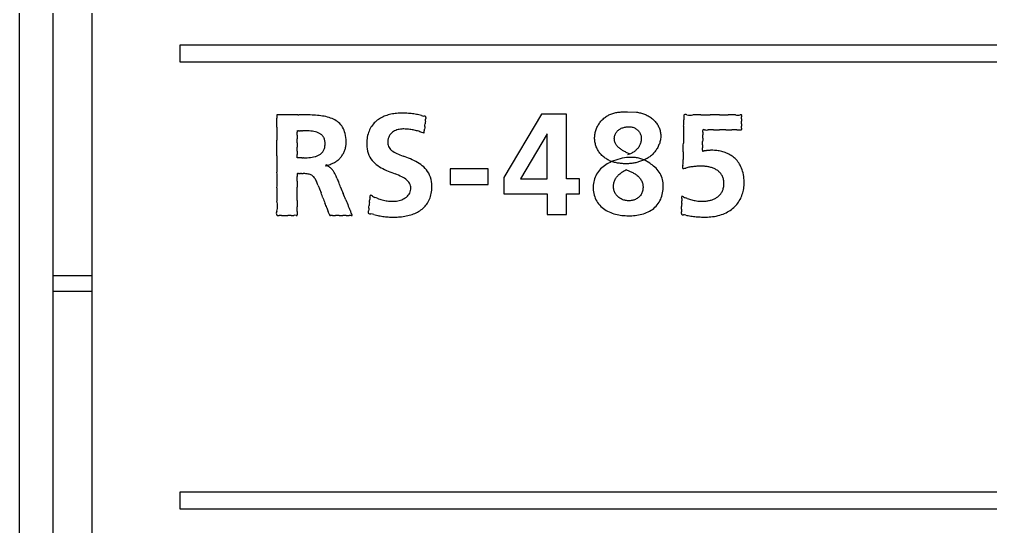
# Model space of a CAD drawing. Extents: x 147 to 432, y 261 to 358.
# Drawn here: x 178.01 to 195.39, y 318.01 to 327.09 of the extents above; entities that cross this region are included whole.
import ezdxf

# ---------------------------------------------------------------- set-up
doc = ezdxf.new("R2010")
doc.units = 0
doc.header["$MEASUREMENT"] = 0
doc.layers.get('0').update_dxf_attribs({"linetype": 'CONTINUOUS'})

msp = doc.modelspace()

# ---------------------------------------------------------------- linework, layer by layer
at = {"color": 7, "linetype": 'Continuous'}
for p, q in [((210.87939, 326.6288), (180.8795, 326.6288)), ((180.8795, 326.6288), (180.8795, 326.32873)), ((180.8795, 326.32873), (210.87939, 326.32873)), ((188.886756, 325.436771), (189.050434, 325.428585)), ((182.61565, 325.38047), (182.61565, 325.320728)), ((182.628573, 325.38047), (182.61565, 325.38047)), ((182.950434, 325.38047), (182.628573, 325.38047)), ((187.35066, 325.39438), (186.67766, 324.25991)), ((187.79938, 325.39438), (187.35066, 325.39438)), ((187.79938, 324.23665), (187.79938, 325.39438)), ((182.97653, 325.094381), (182.977919, 325.09694)), ((185.24788, 325.05043), (185.251979, 325.086629)), ((190.909206, 325.11227), (190.93228, 325.11227)), ((190.93228, 325.11227), (190.93228, 325.121193)), ((187.45384, 325.042641), (186.975703, 324.23665)), ((187.45384, 324.23665), (187.45384, 325.042641)), ((188.93782, 324.67979), (188.865276, 324.709583)), ((182.97653, 324.61204), (182.97653, 324.627336)), ((183.059862, 324.61204), (182.97653, 324.61204)), ((189.286622, 324.515162), (189.185106, 324.573983)), ((186.39406, 324.41619), (185.71589, 324.41619)), ((185.71589, 324.41619), (185.71589, 324.13249)), ((186.39406, 324.13249), (186.39406, 324.41619)), ((188.8566, 324.40075), (188.923449, 324.375027)), ((186.67766, 324.25991), (186.67766, 323.96845)), ((186.975703, 324.23665), (187.45384, 324.23665)), ((188.02883, 324.23665), (187.79938, 324.23665)), ((188.02883, 323.96845), (188.02883, 324.23665)), ((183.375049, 324.058948), (183.404615, 323.982196)), ((185.71589, 324.13249), (186.39406, 324.13249)), ((186.67766, 323.96845), (187.45384, 323.96845)), ((187.45384, 323.96845), (187.45384, 323.59466)), ((187.79938, 323.59466), (187.79938, 323.96845)), ((187.79938, 323.96845), (188.02883, 323.96845)), ((187.45384, 323.59466), (187.79938, 323.59466)), ((178.60553, 322.50368), (179.30553, 322.50368)), ((178.60553, 322.2249), (179.30553, 322.2249)), ((210.87939, 318.62877), (180.8795, 318.62877)), ((180.8795, 318.62877), (180.8795, 318.32871)), ((180.8795, 318.32871), (210.87939, 318.32871))]:
    msp.add_line(p, q, dxfattribs=at)
for points in [[(179.30553, 284.67725), (179.30553, 340.35044)], [(178.00553, 280.77723), (178.00553, 340.17723)], [(178.60553, 340.17723), (178.60553, 280.77723)], [(188.60441, 324.54472), (188.587316, 324.552246), (188.569908, 324.560482), (188.553245, 324.568924), (188.53754, 324.577438), (188.521396, 324.586832), (188.505567, 324.596748), (188.490089, 324.607202), (188.475, 324.61821), (188.460342, 324.629787), (188.445994, 324.642084), (188.432331, 324.654819), (188.419226, 324.668127), (188.406937, 324.681742), (188.395047, 324.696146), (188.383818, 324.711072), (188.373274, 324.726488), (188.363431, 324.742362), (188.354298, 324.758655), (188.345877, 324.775326), (188.338165, 324.792338), (188.33116, 324.809652), (188.324867, 324.827238), (188.319408, 324.844655), (188.31454, 324.862687), (188.310409, 324.880902), (188.307032, 324.899272), (188.304427, 324.917768), (188.302673, 324.935626), (188.301651, 324.954276), (188.30147, 324.972952), (188.302129, 324.991618), (188.303613, 325.010237), (188.305882, 325.028614), (188.308959, 325.047036), (188.312809, 325.065313), (188.317411, 325.083415), (188.322745, 325.101315), (188.328791, 325.118987), (188.335527, 325.136408), (188.343049, 325.153805), (188.351117, 325.170651), (188.359816, 325.187179), (188.369128, 325.203371), (188.379444, 325.219828), (188.389958, 325.235266), (188.401041, 325.250301), (188.412682, 325.264907), (188.424871, 325.279059), (188.437598, 325.292731), (188.450852, 325.30589), (188.464624, 325.318507), (188.478464, 325.330191), (188.493225, 325.341635), (188.508469, 325.352427), (188.524182, 325.362525), (188.540344, 325.371885), (188.556932, 325.380468), (188.574261, 325.388431), (188.591562, 325.395469), (188.609139, 325.401785), (188.626949, 325.407415), (188.64495, 325.412397), (188.663109, 325.416773), (188.681394, 325.420585), (188.69978, 325.423876), (188.718142, 325.426671), (188.736669, 325.429045), (188.755243, 325.43102), (188.773852, 325.432633), (188.792486, 325.433925), (188.811138, 325.434928), (188.829802, 325.435676), (188.848473, 325.436212), (188.867149, 325.436575), (188.886756, 325.436771)], [(189.050434, 325.428585), (189.06854, 325.425869), (189.086569, 325.422681), (189.104508, 325.419021), (189.122342, 325.414876), (189.140052, 325.410236), (189.157623, 325.405089), (189.175033, 325.399424), (189.192262, 325.39323), (189.209285, 325.386492), (189.226079, 325.3792), (189.242615, 325.371342), (189.258996, 325.362834), (189.274924, 325.353806), (189.290499, 325.344184), (189.305687, 325.33396), (189.32045, 325.323133), (189.334751, 325.311703), (189.348555, 325.299676), (189.361836, 325.287075), (189.374577, 325.273927), (189.386756, 325.260259), (189.398354, 325.246093), (189.409348, 325.231453), (189.419713, 325.216362), (189.429425, 325.200842), (189.438454, 325.184916), (189.446772, 325.168607), (189.454346, 325.15194), (189.461144, 325.134941), (189.46713, 325.11764), (189.472267, 325.100068), (189.47652, 325.082261), (189.479853, 325.064259), (189.482259, 325.046111), (189.48371, 325.028667), (189.484363, 325.010086), (189.484125, 324.991485), (189.483016, 324.972905), (189.481061, 324.954386), (189.47828, 324.935967), (189.474695, 324.917689), (189.470328, 324.899593), (189.4652, 324.881719), (189.459401, 324.864275), (189.452909, 324.847099), (189.44575, 324.830202), (189.437951, 324.813594), (189.429537, 324.797286), (189.420533, 324.78129), (189.410964, 324.765617), (189.400857, 324.750278), (189.390236, 324.735285), (189.379125, 324.720651), (189.367574, 324.706447), (189.355534, 324.692654), (189.342996, 324.679312), (189.329955, 324.666463), (189.316078, 324.653865), (189.302009, 324.64215), (189.287437, 324.631067), (189.272392, 324.620635), (189.256936, 324.610823), (189.241126, 324.60159), (189.225013, 324.592897), (189.208642, 324.584699), (189.192053, 324.576953), (189.175279, 324.569615), (189.158349, 324.562646), (189.141274, 324.556041), (189.124058, 324.549809), (189.106708, 324.543961), (189.089231, 324.538503), (189.071635, 324.533445), (189.053927, 324.528792), (189.036117, 324.52455), (189.018212, 324.520724), (189.000223, 324.517319), (188.982159, 324.514336), (188.964029, 324.511777), (188.945845, 324.509642), (188.927617, 324.507932), (188.909353, 324.506643), (188.891955, 324.505806), (188.873652, 324.505332), (188.855343, 324.505268), (188.837038, 324.505608), (188.818744, 324.506348), (188.80047, 324.507478), (188.782223, 324.50899), (188.764012, 324.510878), (188.745842, 324.513131), (188.72772, 324.515742), (188.709652, 324.518702), (188.691643, 324.521998), (188.673696, 324.525618), (188.655813, 324.529548), (188.637999, 324.533784), (188.620262, 324.538328), (188.60441, 324.54267)], [(188.865276, 324.709583), (188.851967, 324.716106), (188.838555, 324.72304), (188.825543, 324.730136), (188.812401, 324.737692), (188.799725, 324.745371), (188.786784, 324.75363), (188.774483, 324.761896), (188.76239, 324.770465), (188.750551, 324.779381), (188.739022, 324.788694), (188.727865, 324.798449), (188.717154, 324.808691), (188.706973, 324.81946), (188.697417, 324.830786), (188.688594, 324.842692), (188.680615, 324.855178), (188.673593, 324.868226), (188.667613, 324.881783), (188.662681, 324.895757), (188.658793, 324.910055), (188.656086, 324.923755), (188.654217, 324.938642), (188.65344, 324.95363), (188.653773, 324.968617), (188.655239, 324.983499), (188.657857, 324.998173), (188.661647, 325.012539), (188.666613, 325.026499), (188.672698, 325.040009), (188.679885, 325.053113), (188.687968, 325.065532), (188.697023, 325.077454), (188.706793, 325.088595), (188.717303, 325.099041), (188.728572, 325.108817), (188.740395, 325.11775), (188.752782, 325.125884), (188.76566, 325.133215), (188.77865, 325.139612), (188.792981, 325.14566), (188.807683, 325.150897), (188.822708, 325.155354), (188.838007, 325.159057), (188.853533, 325.162035), (188.868196, 325.164184), (188.882934, 325.165741), (188.897723, 325.166708), (188.912539, 325.167046), (188.927355, 325.166709), (188.942137, 325.165646), (188.956841, 325.163801), (188.970699, 325.161272), (188.985582, 325.157601), (189.000122, 325.152937), (189.014259, 325.147227), (189.027929, 325.140422), (189.040627, 325.132785), (189.052709, 325.124206), (189.064135, 325.114771), (189.07487, 325.104556), (189.08488, 325.09363), (189.093566, 325.082812), (189.102077, 325.070681), (189.109757, 325.058008), (189.116561, 325.044844), (189.122439, 325.031241), (189.127258, 325.017501), (189.131138, 325.0032), (189.133987, 324.988658), (189.135824, 324.973954), (189.13668, 324.95916), (189.136577, 324.944157), (189.135554, 324.929373), (189.133646, 324.914677), (189.130887, 324.900117), (189.127176, 324.88528), (189.12277, 324.871131), (189.117589, 324.857246), (189.111652, 324.843668), (189.104994, 324.830428), (189.097589, 324.817441), (189.089607, 324.804954), (189.081026, 324.792871), (189.071884, 324.781207), (189.062216, 324.769975), (189.051696, 324.758825), (189.041052, 324.748513), (189.02997, 324.738673), (189.018465, 324.729331), (189.006673, 324.720597), (188.99438, 324.712319), (188.981727, 324.704602), (188.968745, 324.697455), (188.955464, 324.690879), (188.941262, 324.684596), (188.927471, 324.67917), (188.913479, 324.674285), (188.899317, 324.669916), (188.89198, 324.66787)], [(188.60441, 324.54267), (188.57744, 324.530141), (188.550971, 324.516583), (188.525067, 324.501977), (188.499803, 324.486288), (188.475378, 324.469562), (188.451673, 324.451606), (188.428921, 324.432458), (188.407262, 324.412083), (188.38686, 324.390463), (188.367878, 324.367575), (188.350513, 324.343437), (188.334948, 324.318102), (188.321241, 324.291716), (188.309376, 324.26445), (188.299324, 324.236465), (188.291055, 324.207902), (188.284535, 324.178889), (188.279735, 324.149543), (188.276634, 324.119968), (188.275215, 324.090265), (188.275477, 324.060529), (188.277441, 324.030858), (188.281124, 324.00135), (188.286393, 323.972803), (188.293513, 323.943931), (188.302475, 323.915276), (188.313101, 323.887503), (188.325447, 323.860452), (188.33949, 323.834241), (188.355207, 323.808998), (188.372576, 323.784864), (188.391573, 323.761989), (188.41216, 323.740534), (188.434204, 323.720579), (188.457517, 323.70212), (188.482715, 323.684615), (188.508083, 323.669099), (188.534244, 323.65496), (188.561079, 323.642145), (188.588486, 323.630604), (188.616379, 323.620291), (188.644684, 323.611169), (188.673335, 323.603197), (188.702269, 323.596326), (188.731432, 323.590501), (188.760776, 323.585665), (188.790257, 323.581756), (188.819841, 323.578712), (188.849496, 323.57647), (188.879603, 323.574953), (188.90957, 323.57416), (188.939531, 323.574128), (188.969456, 323.574933), (188.999319, 323.576645), (189.029092, 323.579339), (189.058746, 323.583086), (189.088253, 323.587958), (189.117585, 323.59403), (189.146715, 323.601373), (189.175614, 323.61006), (189.203664, 323.619935), (189.231219, 323.631119), (189.258202, 323.64362), (189.284525, 323.657455), (189.310091, 323.672644), (189.334784, 323.689212), (189.358475, 323.707184), (189.381015, 323.726579), (189.402237, 323.747407), (189.421959, 323.76966), (189.439642, 323.792811), (189.455924, 323.817691), (189.470443, 323.843641), (189.483245, 323.87048), (189.494393, 323.898047), (189.504198, 323.926996), (189.512202, 323.955636), (189.518756, 323.984642), (189.523916, 324.013929), (189.527666, 324.04343), (189.529932, 324.073081), (189.530638, 324.102809), (189.529668, 324.133116), (189.526976, 324.16273), (189.522486, 324.192125), (189.51613, 324.221173), (189.507861, 324.249735), (189.49769, 324.277677), (189.485691, 324.304884), (189.471983, 324.331145), (189.456519, 324.356543), (189.439395, 324.380852), (189.420655, 324.403939), (189.400353, 324.425664), (189.378931, 324.445801), (189.356181, 324.464951), (189.332595, 324.483066), (189.308399, 324.500356), (189.286622, 324.515162)], [(188.923449, 324.375027), (188.938498, 324.368478), (188.95321, 324.361789), (188.967802, 324.354816), (188.982451, 324.347416), (188.996708, 324.339765), (189.010766, 324.331716), (189.024754, 324.323133), (189.038314, 324.31418), (189.051674, 324.304648), (189.06464, 324.294589), (189.077808, 324.283382), (189.089761, 324.272138), (189.101102, 324.260277), (189.111742, 324.247784), (189.121976, 324.2341), (189.13092, 324.220342), (189.138952, 324.206032), (189.146192, 324.190829), (189.152215, 324.175566), (189.157182, 324.159926), (189.161117, 324.143995), (189.164058, 324.127851), (189.166053, 324.111562), (189.167152, 324.095188), (189.167386, 324.078779), (189.166722, 324.062382), (189.16519, 324.04666), (189.162619, 324.030453), (189.158789, 324.013685), (189.153773, 323.997366), (189.147754, 323.982101), (189.140244, 323.966861), (189.131861, 323.952894), (189.122392, 323.939578), (189.111918, 323.926948), (189.100518, 323.915043), (189.088271, 323.903903), (189.075258, 323.893569), (189.061558, 323.884085), (189.047252, 323.875493), (189.032421, 323.867837), (189.017148, 323.861163), (189.001724, 323.855562), (188.985982, 323.850925), (188.969989, 323.84725), (188.953806, 323.844529), (188.937492, 323.842753), (188.921103, 323.841911), (188.904693, 323.841991), (188.887945, 323.843013), (188.871646, 323.844922), (188.855475, 323.847719), (188.839481, 323.851394), (188.823712, 323.855937), (188.808217, 323.861341), (188.793045, 323.867595), (188.778246, 323.874688), (188.763145, 323.88303), (188.749268, 323.89179), (188.735923, 323.901339), (188.723166, 323.911663), (188.711144, 323.922664), (188.699755, 323.934477), (188.689158, 323.947006), (188.679777, 323.959707), (188.670952, 323.973541), (188.663144, 323.987973), (188.656421, 324.00294), (188.650794, 324.018354), (188.646239, 324.034119), (188.642729, 324.050149), (188.640283, 324.06598), (188.638755, 324.082319), (188.638193, 324.09872), (188.638577, 324.115126), (188.639893, 324.131483), (188.64213, 324.14774), (188.645283, 324.163845), (188.649353, 324.179743), (188.654342, 324.195376), (188.66026, 324.210681), (188.666996, 324.225346), (188.675176, 324.240448), (188.683758, 324.254012), (188.693132, 324.266958), (188.703224, 324.279317), (188.71396, 324.291121), (188.725266, 324.3024), (188.737067, 324.313188), (188.74929, 324.323515), (188.76186, 324.333412), (188.774704, 324.342913), (188.787748, 324.352046), (188.801408, 324.361143), (188.815297, 324.369887), (188.829316, 324.378165), (188.8437, 324.386068), (188.858339, 324.393486), (188.87345, 324.40048)]]:
    msp.add_lwpolyline(points, dxfattribs=at)
msp.add_lwpolyline([(189.185106, 324.573983, 0.019993), (189.14815, 324.588909, 0.0206), (189.110099, 324.60078, 0.018651), (189.071231, 324.609624, 0.017053), (189.03183, 324.615684, 0.015846), (188.992115, 324.619141, 0.014629), (188.952263, 324.620173, 0.013593), (188.912415, 324.618958, 0.012708), (188.872685, 324.615651), (188.833167, 324.610387), (188.793938, 324.60328), (188.755423, 324.594514), (188.716013, 324.583716), (188.678051, 324.571539), (188.640376, 324.557662), (188.60441, 324.54267)], format="xyb", dxfattribs=at)
for centre, radius, start, end in [((184.840489, 324.537056), 0.874021, 93.847538, 100.566598), ((184.854747, 324.286734), 1.124738, 89.341997, 93.716556), ((184.853862, 323.842755), 1.568704, 87.66905, 89.495921), ((184.853757, 323.81703), 1.594412, 85.930693, 87.702881), ((184.862677, 323.943579), 1.467549, 84.028233, 85.927442), ((184.863044, 323.952238), 1.458899, 82.121691, 84.007193), ((-1184.233937, 325.240501), 1366.849589, 359.996637, 0.003363), ((182.969193, -5.394708), 330.775179, 89.996751, 90.003249), ((182.996288, 376.695419), 51.31495, 269.990693, 270.009307), ((183.044057, 305.853188), 19.527322, 89.7957, 90.115704), ((183.103957, 321.720513), 3.659885, 87.812287, 89.84769), ((183.175927, 323.573479), 1.805524, 83.78904, 87.849843), ((183.257506, 324.309839), 1.064661, 77.260509, 83.866184), ((183.346632, 324.698707), 0.665712, 67.394382, 77.362057), ((183.429881, 324.897903), 0.449821, 53.445766, 67.430692), ((183.479229, 324.967626), 0.364427, 36.047389, 53.149291), ((184.697309, 324.907545), 0.472098, 127.334247, 138.98065), ((184.734306, 324.858172), 0.533793, 116.947935, 127.277792), ((184.778717, 324.770775), 0.631826, 108.051149, 116.946346), ((184.818655, 324.648651), 0.760315, 100.491319, 108.060946), ((184.900991, 324.212728), 1.195667, 79.939902, 82.211975), ((184.688662, 323.097768), 2.330619, 78.436314, 79.588302), ((185.075179, 324.933055), 0.455231, 73.955929, 79.79263), ((185.281383, 325.576895), 0.221447, 248.71449, 260.612384), ((185.252236, 325.31809), 0.040922, 44.473507, 99.811563), ((189.678751, 324.742805), 4.437408, 173.237706, 173.840703), ((184.199976, 325.406919), 1.081548, 352.476665, 354.601744), ((185.513181, 325.292921), 0.236771, 170.043596, 177.034813), ((185.24435, 325.344426), 0.03716, 343.478513, 3.599896), ((184.513116, 325.334041), 5.383795, 358.311708, 359.544528), ((190.94939, 325.307783), 1.052779, 176.956029, 180.900207), ((189.941106, 325.363994), 0.043011, 157.476197, 180.406877), ((189.927686, 325.33266), 0.054571, 61.176327, 118.823673), ((190.006974, 325.691722), 0.315728, 260.340215, 279.659785), ((190.131483, 323.976145), 1.406146, 87.08411, 92.91589), ((190.284979, 330.699859), 5.320021, 269.117203, 270.882797), ((190.451231, 315.14774), 10.233077, 89.528076, 90.471924), ((190.614003, 329.963715), 4.583917, 269.018912, 270.981088), ((190.757064, 324.232143), 1.150141, 86.781494, 93.218506), ((190.864181, 325.614912), 0.238271, 259.714783, 280.285217), ((190.919326, 325.357329), 0.02635, 60.555156, 118.573248), ((191.110135, 325.356062), 0.178321, 175.856705, 184.143295), ((194.292126, 325.286178), 3.359912, 179.641799, 180.358201), ((190.905421, 325.374611), 0.02745, 348.090302, 11.909698), ((190.11478, 325.325181), 0.817698, 358.738828, 1.261172), ((177.936974, 325.243265), 12.995324, 359.90341, 0.09659), ((577.576861, 325.043768), 394.961228, 179.983099, 180.016901), ((183.030576, 325.081128), 0.055647, 166.222451, 193.777549), ((182.669308, 325.043064), 0.308223, 355.382726, 4.617274), ((182.981797, 325.088087), 0.009665, 66.343538, 113.656462), ((182.99221, 325.145472), 0.04897, 262.330277, 277.669723), ((183.007082, 324.885746), 0.211359, 87.73965, 92.26035), ((183.024697, 325.941964), 0.845075, 269.370867, 270.629133), ((183.043341, 321.878533), 3.218421, 89.833283, 90.166717), ((183.061299, 337.102378), 12.005441, 269.958989, 270.041011), ((183.076857, 262.324956), 62.771985, 89.993643, 90.006357), ((183.088299, 295.561159), 29.535781, 89.991313, 90.008687), ((183.093254, 321.635159), 3.461781, 89.776494, 90.00789), ((183.1027, 323.535611), 1.561308, 87.7173, 89.85106), ((183.12786, 324.152065), 0.944341, 84.249043, 87.752883), ((183.161657, 324.482851), 0.611833, 79.042164, 84.294127), ((183.200917, 324.683049), 0.407823, 71.591726, 79.110838), ((183.241943, 324.805298), 0.278874, 61.241119, 71.657859), ((183.459816, 324.957976), 0.385818, 18.071836, 35.509579), ((183.302253, 324.910298), 0.550409, 3.289814, 17.7022), ((184.714911, 324.904114), 0.48861, 151.590302, 163.895777), ((184.685958, 324.918748), 0.456182, 139.106598, 151.476764), ((184.813844, 324.898949), 0.214212, 127.10773, 139.021098), ((184.831422, 324.875285), 0.243689, 116.709338, 127.046955), ((184.852184, 324.834164), 0.289755, 108.039342, 116.722042), ((184.870103, 324.779426), 0.347351, 100.840956, 108.053708), ((184.877713, 324.743539), 0.384029, 94.540045, 100.949061), ((184.884423, 324.634434), 0.493327, 89.500153, 94.313913), ((184.883891, 324.335319), 0.792437, 86.662142, 89.650318), ((184.878572, 324.219671), 0.9082, 84.144716, 86.751979), ((184.878954, 324.226959), 0.900911, 81.494284, 84.121574), ((184.875286, 324.201635), 0.9265, 78.949364, 81.501566), ((184.872981, 324.189904), 0.938455, 76.433154, 78.948569), ((184.870629, 324.180047), 0.948589, 73.952405, 76.43468), ((184.869291, 324.175356), 0.953467, 71.491957, 73.953056), ((184.869972, 324.17728), 0.951426, 69.038613, 71.494089), ((184.870437, 324.17861), 0.950018, 66.590433, 69.036103), ((-38.430488, 350.436402), 225.114321, 353.534297, 353.544112), ((248.231126, 318.016628), 63.374716, 173.518444, 173.559965), ((168.223825, 327.124442), 17.149328, 353.457955, 353.620454), ((221.588173, 324.510404), 31.700576, 178.797951, 179.058285), ((192.344261, 325.004664), 2.10735, 178.191733, 179.496643), ((189.796362, 325.095884), 0.44229, 356.795691, 0.892685), ((190.264543, 325.105651), 0.026103, 165.310911, 186.326159), ((190.253941, 325.087052), 0.029163, 59.849631, 120.150369), ((190.301903, 325.295905), 0.186632, 259.717487, 280.282513), ((190.381753, 324.258717), 0.85482, 86.879291, 93.120709), ((190.482603, 328.623948), 3.512098, 269.113898, 270.886102), ((190.593564, 311.528554), 13.583835, 89.761065, 90.238935), ((190.703747, 375.33463), 50.222389, 269.938924, 270.061076), ((190.802264, 146.661585), 178.450691, 89.985558, 90.014442), ((190.878225, 942.738805), 617.626535, 269.997126, 270.002874), ((238.978841, 325.200653), 48.046566, 179.97531, 180.02469), ((20.212743, 325.162552), 170.719538, 359.994162, 0.005838), ((781.800918, 325.133175), 590.868638, 179.998838, 180.001162), ((71.443713, 324.788556), 111.172024, 359.928514, 0.071486), ((184.339789, 324.985384), 1.363655, 178.618861, 181.381139), ((177.455925, 324.915094), 5.520732, 359.611621, 0.388379), ((183.277245, 324.869805), 0.20534, 47.639697, 61.216612), ((183.295292, 324.890825), 0.17765, 31.627316, 47.372768), ((183.282768, 324.884581), 0.191592, 15.509779, 31.253032), ((183.212819, 324.866545), 0.26382, 1.993811, 15.222097), ((183.291974, 324.898916), 0.561429, 354.57849, 4.389321), ((184.835046, 324.864361), 0.613629, 174.259136, 188.741977), ((184.83203, 324.872725), 0.609844, 164.114626, 175.012711), ((184.788301, 324.882553), 0.190215, 175.194907, 200.42206), ((184.866937, 324.884455), 0.26855, 164.889362, 177.004941), ((184.827976, 324.895192), 0.228136, 152.307434, 164.941867), ((184.807506, 324.905025), 0.205443, 139.141179, 152.082776), ((217.824529, 324.43025), 27.939118, 178.767081, 179.089155), ((187.933935, 324.918172), 2.300672, 358.085583, 359.602793), ((197.406397, 324.788856), 7.172741, 178.593986, 179.09439), ((183.146224, 325.137063), 7.091683, 358.608533, 359.079843), ((204.159525, 324.839199), 21.18303, 179.895939, 180.104061), ((459.017372, 324.698618), 276.040844, 179.993759, 180.006241), ((105.040154, 324.764705), 77.936384, 359.973519, 0.026481), ((183.275082, 324.838582), 0.200263, 305.746993, 320.054023), ((183.280704, 324.832548), 0.192082, 320.357241, 335.841532), ((183.244368, 324.847291), 0.231274, 336.192939, 350.495635), ((183.168686, 324.860827), 0.308153, 350.336921, 2.770712), ((183.446265, 324.880604), 0.405326, 327.376711, 336.467811), ((183.43501, 324.885233), 0.417493, 336.502108, 345.445394), ((183.415657, 324.89028), 0.437494, 345.44251, 354.173979), ((184.67391, 324.839121), 0.450529, 188.683895, 208.564856), ((184.782414, 324.894282), 0.189241, 204.37507, 232.37612), ((184.933272, 325.084725), 0.432186, 231.948663, 246.303651), ((191.268884, 324.62488), 1.386075, 176.084423, 181.771813), ((184.219164, 324.903013), 5.66985, 358.14552, 359.710716), ((190.250539, 324.738628), 0.02162, 151.957625, 205.730751), ((190.23451, 324.749003), 0.02006, 260.102556, 288.658353), ((190.105201, 324.771032), 0.128199, 350.01017, 7.678206), ((190.807064, 324.803151), 0.575008, 176.194496, 181.49388), ((190.31059, 324.391576), 0.345517, 99.159587, 101.631548), ((191.28995, 318.794266), 6.027832, 99.729936, 99.88072), ((190.407302, 323.923687), 0.82303, 98.345889, 99.517091), ((190.415773, 323.871919), 0.87548, 97.238372, 98.402699), ((190.401019, 323.985875), 0.760573, 95.803424, 97.2174), ((190.398283, 324.013023), 0.733287, 94.260772, 95.805192), ((190.396194, 324.040921), 0.705311, 92.57148, 94.259956), ((190.396458, 324.031188), 0.715046, 90.808117, 92.557622), ((190.396936, 323.9759), 0.770335, 86.481136, 90.785678), ((190.399132, 323.990289), 0.755841, 79.95726, 86.580301), ((190.415866, 324.083375), 0.661263, 72.195342, 79.978492), ((190.444077, 324.170437), 0.569744, 63.034086, 72.219345), ((212.691045, 324.503023), 30.075753, 179.720285, 180.279715), ((-770.358772, 324.647944), 953.335302, 359.998761, 0.001239), ((183.067907, 467.464797), 142.852757, 269.996773, 270.003227), ((183.082024, 292.371151), 32.240889, 89.989208, 90.010792), ((183.09134, 330.358435), 5.746395, 269.967659, 270.032341), ((183.094839, 326.281047), 1.669007, 269.991248, 271.19128), ((183.108412, 325.665692), 1.053503, 271.14901, 274.287471), ((183.134094, 325.330696), 0.717525, 274.242331, 278.802862), ((183.16883, 325.109235), 0.493357, 278.752311, 285.185808), ((183.208307, 324.965234), 0.344044, 285.122797, 293.95742), ((183.246965, 324.878539), 0.24912, 293.928982, 305.626638), ((183.490191, 324.820681), 0.330597, 298.325443, 309.799649), ((183.433933, 324.897212), 0.425445, 309.023094, 317.741396), ((183.459238, 324.871974), 0.389747, 317.985747, 327.417079), ((184.657239, 324.838427), 0.435618, 209.533263, 228.006949), ((185.51074, 326.335316), 1.809605, 245.474673, 249.46045), ((183.26242, 320.356804), 4.577693, 67.647248, 69.362678), ((184.571491, 323.539542), 1.136256, 60.567385, 67.661732), ((189.572224, 324.535341), 0.314729, 349.326241, 8.529995), ((190.476665, 324.234852), 0.497555, 52.305784, 63.015133), ((190.49815, 324.263724), 0.461573, 40.279193, 52.224762), ((190.487985, 324.256679), 0.473884, 27.728122, 40.134444), ((183.502617, 324.456871), 0.027778, 61.255296, 138.166005), ((183.488932, 324.477159), 0.009776, 224.169874, 301.618407), ((183.498312, 324.425375), 0.043667, 54.563128, 95.591954), ((183.520602, 324.595818), 0.114685, 267.687869, 304.14124), ((183.137906, 323.64059), 0.90652, 62.928132, 64.81765), ((183.474836, 324.31799), 0.150226, 48.316872, 59.770513), ((183.403515, 324.231757), 0.26209, 42.548278, 49.209104), ((182.197677, 327.576011), 3.373559, 294.281794, 295.443953), ((183.378681, 324.210522), 0.294747, 36.304063, 42.324943), ((183.297161, 324.149861), 0.396358, 31.875987, 36.393671), ((183.208754, 324.094762), 0.50053, 28.324257, 31.887815), ((184.778774, 324.977592), 0.620367, 228.26354, 241.100899), ((185.06451, 325.489612), 1.206717, 240.972209, 247.640923), ((187.31179, 330.948947), 7.110496, 247.628519, 248.735339), ((184.828528, 323.992619), 0.615349, 47.654747, 60.681122), ((184.942531, 324.120772), 0.443844, 29.033851, 47.388221), ((189.930987, 324.44748), 0.057642, 149.138738, 208.717498), ((189.890533, 324.459401), 0.040884, 255.701379, 283.607062), ((189.841287, 324.700195), 0.286639, 281.850499, 289.055375), ((190.061915, 323.976338), 0.470406, 101.312053, 105.668756), ((190.288206, 322.96334), 1.50829, 100.841175, 102.19313), ((190.180516, 323.505133), 0.955919, 98.481324, 100.609586), ((190.198176, 323.394111), 1.068333, 96.635391, 98.539931), ((190.196916, 323.40214), 1.060212, 94.69383, 96.617872), ((190.199753, 323.368692), 1.09378, 92.824419, 94.698609), ((190.202221, 323.314706), 1.147822, 91.015838, 92.814671), ((190.200257, 323.546222), 0.91631, 88.039355, 91.149698), ((190.206784, 323.761859), 0.700577, 82.473963, 87.969425), ((190.221346, 323.8676), 0.593839, 76.184115, 82.530581), ((190.249479, 323.980841), 0.477156, 68.56822, 76.217441), ((190.28568, 324.072456), 0.378649, 59.309099, 68.601757), ((190.322845, 324.135101), 0.305809, 48.147661, 59.306382), ((190.350253, 324.166296), 0.264286, 35.267635, 48.061242), ((190.425298, 324.224942), 0.54414, 15.66294, 27.61491), ((190.257056, 324.179802), 0.718324, 5.158194, 15.50684), ((174.837891, 324.215323), 7.779035, 358.962366, 1.037634), ((184.434246, 324.300205), 1.457894, 179.104138, 180.895862), ((182.985079, 324.32408), 0.008617, 149.062634, 187.206167), ((219.942708, 324.141985), 36.966217, 179.917247, 180.082753), ((174.973649, 324.236393), 8.002986, 359.706345, 0.293655), ((182.981477, 324.31862), 0.010591, 69.038066, 110.961934), ((182.991814, 324.383586), 0.055464, 263.219374, 276.780626), ((183.006763, 324.0879), 0.240756, 88.000594, 91.999406), ((183.024505, 325.292215), 0.96375, 269.444548, 270.555452), ((183.043226, 320.624546), 3.703976, 89.854937, 90.145063), ((183.061109, 340.749854), 16.421346, 269.970327, 270.029673), ((183.076336, 349.252273), 24.923764, 269.984545, 270.015455), ((183.087093, 321.121482), 3.207031, 89.927938, 90.072062), ((183.091041, 323.585928), 0.742582, 88.440433, 89.993406), ((183.100476, 323.905886), 0.422487, 82.614322, 88.538491), ((183.119751, 324.051588), 0.275515, 74.806883, 82.69454), ((183.140767, 324.12962), 0.194704, 64.812663, 74.757364), ((183.15365, 324.158149), 0.163405, 53.577855, 64.643269), ((183.15, 324.15432), 0.168655, 42.703025, 53.35217), ((183.116897, 324.124398), 0.213274, 33.710949, 42.579095), ((183.028613, 324.065589), 0.319353, 27.20429, 33.696993), ((182.847648, 323.971672), 0.523236, 22.857253, 27.291597), ((183.043974, 324.006164), 0.687618, 25.768401, 28.30839), ((183.107356, 324.034426), 0.618256, 23.734167, 25.963205), ((182.604882, 323.825231), 1.162482, 21.423645, 23.204808), ((190.229375, 326.893887), 7.056423, 202.005818, 202.622634), ((184.195117, 322.932244), 1.490738, 63.97361, 68.850464), ((184.673757, 323.899061), 0.411986, 49.389633, 64.791053), ((184.803768, 324.052189), 0.211115, 22.531476, 49.125161), ((184.920165, 324.117001), 0.465291, 8.558515, 28.103112), ((184.772942, 324.092959), 0.614455, 354.261586, 8.73245), ((190.356523, 324.171661), 0.25607, 21.502237, 35.097532), ((190.325045, 324.160469), 0.289462, 8.289304, 21.279634), ((190.260839, 324.150781), 0.354394, 356.553145, 8.34274), ((190.18264, 324.165929), 0.793718, 356.238204, 5.672599), ((184.50684, 323.953614), 1.895046, 176.344061, 183.655939), ((-455.659935, 324.02868), 638.636468, 359.994625, 0.005375), ((182.287498, 323.735933), 1.13097, 21.028743, 22.839261), ((176.094569, 321.334148), 7.773325, 20.962192, 21.173066), ((230.600437, 342.283286), 50.619796, 201.033592, 201.101665), ((157.396372, 313.321359), 28.471343, 22.209691, 22.418762), ((225.573511, 341.181658), 45.178633, 202.238189, 202.390264), ((184.820542, 324.066382), 0.1903, 354.495264, 20.519309), ((184.818323, 324.064154), 0.192311, 340.645031, 355.21919), ((184.804268, 324.083161), 0.582345, 343.677979, 354.912541), ((190.334633, 324.133651), 0.27882, 332.341902, 345.116343), ((190.280463, 324.14693), 0.334584, 345.301402, 357.009302), ((190.318489, 324.157635), 0.657617, 346.855405, 356.182776), ((195.118874, 323.792171), 12.142471, 179.738515, 180.261485), ((130.460752, 323.908176), 52.515813, 359.933895, 0.066105), ((123.080352, 300.69328), 64.663671, 21.02557, 21.109688), ((198.583137, 329.674898), 16.210369, 200.894089, 201.241169), ((167.360722, 317.158119), 17.796465, 22.114562, 22.513891), ((188.219703, 325.589193), 4.702127, 201.605941, 203.022512), ((178.648073, 324.419325), 5.654545, 353.842302, 354.351433), ((185.731223, 323.733425), 1.461795, 173.270014, 174.923721), ((183.970807, 323.951251), 0.312179, 351.430495, 356.76324), ((184.324433, 323.934723), 0.041959, 166.694042, 181.499693), ((184.285293, 323.897124), 0.047286, 33.548984, 92.051789), ((184.404284, 324.041659), 0.142662, 236.093606, 254.835494), ((183.819565, 322.47191), 1.533111, 67.338712, 69.080728), ((184.639495, 324.4827), 0.638605, 248.962136, 253.151416), ((184.751946, 324.826124), 0.999913, 252.688146, 255.363577), ((184.703138, 324.646576), 0.813861, 255.494162, 258.778137), ((184.700651, 324.630835), 0.797937, 258.73336, 262.077393), ((184.695904, 324.60013), 0.766871, 262.112508, 265.585717), ((184.689393, 324.500881), 0.667416, 265.487156, 269.472343), ((184.69031, 324.276234), 0.442754, 275.041107, 281.249502), ((184.690739, 324.278927), 0.445312, 281.127765, 287.438745), ((184.707564, 324.226077), 0.389849, 287.407345, 294.616877), ((184.735382, 324.166147), 0.323779, 294.559244, 303.096669), ((184.770472, 324.112649), 0.2598, 303.056107, 313.432823), ((184.803574, 324.077638), 0.211617, 313.441561, 325.9336), ((184.824199, 324.063237), 0.186466, 326.049134, 340.312488), ((184.913202, 324.053214), 0.469387, 330.748367, 343.449255), ((185.536266, 323.921466), 4.324741, 358.292774, 358.952212), ((190.972743, 323.836548), 1.112474, 177.545491, 179.699495), ((189.624679, 323.904287), 0.237462, 355.145364, 2.099622), ((189.893491, 323.917594), 0.031844, 168.926443, 188.318543), ((189.865314, 323.888547), 0.035297, 40.12135, 94.995612), ((189.957765, 324.026806), 0.132772, 240.459909, 255.687875), ((189.639254, 323.088626), 0.858461, 68.050592, 70.561593), ((190.204175, 324.537726), 0.696985, 249.504358, 252.781753), ((190.31748, 324.877873), 1.055455, 252.372474, 254.650376), ((190.247051, 324.627844), 0.795703, 254.775076, 257.941016), ((190.240366, 324.594568), 0.761765, 257.90986, 261.36555), ((190.233345, 324.550148), 0.716795, 261.387326, 265.221676), ((190.230757, 324.516676), 0.683223, 265.204166, 269.407564), ((190.230494, 324.442059), 0.608608, 269.359633, 275.042131), ((190.236637, 324.370275), 0.536561, 275.062448, 281.644369), ((190.250827, 324.303343), 0.468143, 281.59681, 289.031199), ((190.275601, 324.23205), 0.392669, 289.006017, 297.681914), ((190.305254, 324.175647), 0.328946, 297.672161, 307.818926), ((190.332034, 324.140828), 0.28502, 307.858008, 319.472903), ((190.34526, 324.128823), 0.267167, 319.586805, 332.201223), ((190.419281, 324.128879), 0.552433, 325.891059, 336.577829), ((190.387936, 324.142141), 0.586467, 336.606257, 346.78652), ((182.209448, 323.746052), 0.415356, 347.948166, 12.051834), ((180.153131, 323.692364), 2.823748, 359.099225, 0.900775), ((179.641819, 322.276414), 4.124713, 20.428388, 21.70687), ((184.440163, 324.034549), 0.985889, 198.845563, 203.289695), ((182.869624, 323.278392), 1.126087, 19.856806, 24.771647), ((183.971723, 323.678764), 0.283346, 350.901348, 357.292387), ((185.539486, 323.554604), 1.2895, 173.12184, 175.071895), ((179.276684, 324.249891), 5.011851, 353.80481, 354.388925), ((195.23409, 322.652404), 11.02533, 173.958597, 174.235138), ((184.688244, 324.320839), 0.487371, 269.412579, 274.822311), ((184.867202, 324.128656), 0.555149, 295.523904, 305.85071), ((184.914715, 324.062117), 0.473389, 305.906219, 317.74953), ((184.935065, 324.042181), 0.444923, 317.887943, 330.61227), ((190.913226, 323.642439), 1.057665, 177.450492, 179.794494), ((185.759207, 323.813272), 4.09927, 358.269585, 358.975401), ((198.5919, 323.556286), 8.736009, 178.449782, 178.795204), ((190.376623, 324.193408), 0.629218, 293.542292, 303.89037), ((190.410609, 324.141807), 0.567433, 303.946979, 314.796234), ((190.42712, 324.124291), 0.54337, 314.86224, 325.828164), ((182.670166, 323.620792), 0.06676, 144.745584, 215.254416), ((182.627298, 323.623572), 0.042924, 254.254352, 266.035647), ((182.639048, 323.816696), 0.236405, 266.430716, 273.569284), ((182.676192, 322.423757), 1.15721, 88.889559, 91.110441), ((182.72593, 329.17563), 5.594947, 269.720305, 270.279695), ((182.782618, 343.010838), 19.43011, 269.913378, 270.086622), ((182.840608, 320.988192), 2.592716, 89.36763, 90.63237), ((182.894255, 324.197759), 0.617516, 267.676778, 272.323222), ((182.937913, 323.444176), 0.137839, 82.233841, 97.766159), ((182.965937, 323.602575), 0.023763, 246.704946, 293.295054), ((182.956306, 323.588768), 0.020648, 337.14945, 11.640042), ((183.533673, 323.620453), 0.557822, 177.172312, 182.827688), ((183.352371, 323.546984), 0.206803, 13.922895, 28.212363), ((183.578399, 323.597408), 0.025309, 181.50245, 221.160725), ((183.567001, 323.605502), 0.025909, 252.811357, 287.188643), ((183.593331, 323.405898), 0.175846, 83.904211, 96.095789), ((183.638547, 324.391561), 0.811245, 268.125052, 271.874948), ((183.696353, 320.409346), 3.171558, 89.435192, 90.564808), ((183.760455, 330.546379), 6.965706, 269.729895, 270.270105), ((183.824557, 320.017371), 3.563516, 89.497318, 90.502682), ((183.882363, 324.506422), 0.926052, 268.357566, 271.642434), ((183.927579, 323.381398), 0.200225, 84.648716, 95.351284), ((184.155982, 323.719028), 0.234543, 194.351956, 210.276497), ((183.953909, 323.608406), 0.028696, 254.525281, 285.474719), ((183.93415, 323.58128), 0.02742, 358.891481, 45.321268), ((184.294412, 323.622381), 0.044442, 164.900978, 183.292757), ((184.284236, 323.656973), 0.050487, 227.369813, 283.99804), ((184.272607, 323.401447), 0.20791, 68.878586, 83.415502), ((184.508357, 324.171152), 0.597803, 254.393156, 259.069026), ((185.564852, 328.931871), 5.474138, 257.660395, 258.146475), ((184.674339, 324.726919), 1.175958, 258.525694, 260.749536), ((184.679648, 324.750832), 1.200415, 260.682905, 262.897911), ((184.675731, 324.727784), 1.177059, 262.948404, 265.322251), ((184.691769, 324.929049), 1.378962, 265.340054, 267.53143), ((184.705332, 325.237466), 1.687678, 267.522407, 269.502754), ((184.707674, 324.956898), 1.407148, 269.308235, 273.355372), ((184.726911, 324.600693), 1.050429, 273.445076, 279.662935), ((184.759326, 324.41626), 0.863172, 279.596723, 286.838293), ((184.811, 324.246253), 0.685486, 286.820486, 295.527737), ((189.889759, 323.607617), 0.035764, 167.646424, 189.598562), ((189.879786, 323.631999), 0.039503, 230.191533, 283.439255), ((189.624097, 323.636308), 0.231683, 354.789719, 2.455267), ((189.871584, 323.398816), 0.195536, 72.105491, 84.899604), ((190.044811, 324.08639), 0.514102, 257.286035, 262.367355), ((191.529628, 333.353261), 9.899014, 260.973314, 261.245729), ((190.278569, 325.302498), 1.751669, 261.611479, 263.182668), ((190.327861, 325.682666), 2.135004, 263.08027, 264.381503), ((190.298953, 325.395326), 1.846215, 264.401281, 265.904281), ((190.28769, 325.234302), 1.684797, 265.895208, 267.52313), ((190.276222, 324.958011), 1.408269, 267.503493, 269.408175), ((190.27483, 324.665053), 1.115313, 269.324203, 275.381483), ((190.295832, 324.446236), 0.895491, 275.356758, 283.962843), ((190.334036, 324.292376), 0.736959, 283.966744, 293.504397)]:
    msp.add_arc(centre, radius, start, end, dxfattribs=at)

doc.saveas('drawing.dxf')
